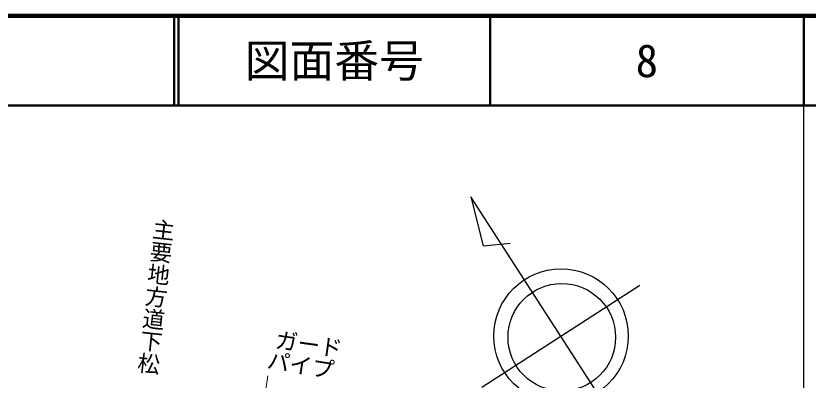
# Model space of a CAD drawing. Units: millimetres at full size, sheet at 1:1000; details may follow other scales. Extents: x 40000 to 680000, y 20000 to 380000.
# Drawn here: x 491080 to 579500, y 339355 to 380000 of the extents above; entities that cross this region are included whole.
import ezdxf
from ezdxf.enums import TextEntityAlignment as Align

# ---------------------------------------------------------------- set-up
doc = ezdxf.new("R2010")
doc.units = ezdxf.units.MM
doc.header["$LTSCALE"] = 1000
doc.layers.add('M-BMK-HTXT', color=7, linetype='Continuous')
doc.layers.add('M-TTL-TXT', color=7, linetype='Continuous')
for name, color, linetype, lineweight in [('M-BMK-SRVR', 3, 'Continuous', 25), ('M-STR-HTXT', 7, 'Continuous', 13), ('M-TTL', 2, 'Continuous', 140), ('M-TTL-BAND', 7, 'Continuous', 25), ('M-TTL-LINE', 7, 'Continuous', 50)]:
    doc.layers.add(name, color=color, linetype=linetype, lineweight=lineweight)
doc.styles.add('@ＭＳ ゴシック', font='')
doc.styles.add('ＭＳ ゴシック', font='')
doc.styles.get('@ＭＳ ゴシック').set_extended_font_data('@MS Gothic')
doc.styles.get('ＭＳ ゴシック').set_extended_font_data('MS Gothic')

msp = doc.modelspace()

# ---------------------------------------------------------------- linework, layer by layer
at = {"layer": 'M-BMK-SRVR'}
for p, q in [((559750, 332066), (541852, 359826)), ((541852, 359826), (543245, 354333)), ((543245, 354333), (546228, 354654)), ((543068, 338563), (560718, 349943))]:
    msp.add_line(p, q, dxfattribs=at)
for centre, radius in [((551928, 344276), 7500), ((552007, 344138), 6000)]:
    msp.add_circle(centre, radius, dxfattribs=at)
at = {"layer": 'M-STR-HTXT'}
msp.add_line((518445, 334747), (519208, 339818), dxfattribs=at)
at = {"layer": 'M-TTL'}
msp.add_line((680000, 380000), (40000, 380000), dxfattribs=at)
at = {"layer": 'M-TTL-BAND'}
msp.add_line((579000, 20000), (579000, 370000), dxfattribs=at)
at = {"layer": 'M-TTL-LINE'}
for p, q in [((508747, 380000), (508747, 370000)), ((509247, 380000), (509247, 370000)), ((543997, 380000), (543997, 370000)), ((579000, 380000), (579000, 370000)), ((40000, 370000), (680000, 370000))]:
    msp.add_line(p, q, dxfattribs=at)

# ---------------------------------------------------------------- texts
at = {"layer": 'M-BMK-HTXT', "style": '@ＭＳ ゴシック'}
msp.add_text('主要地方道下松\u3000\u3000線', height=1833, rotation=263.651, dxfattribs=at).set_placement((506228, 357521), align=Align.BOTTOM_LEFT)
at = {"layer": 'M-STR-HTXT', "style": 'ＭＳ ゴシック'}
for s, rotation, p in [('ガード', 351.915, (519862, 342437)), ('パイプ', 351.124, (518940, 340150))]:
    msp.add_text(s, height=1833, rotation=rotation, dxfattribs=at).set_placement(p, align=Align.BOTTOM_LEFT)
at = {"layer": 'M-TTL-TXT', "style": 'ＭＳ ゴシック'}
for s, p in [('図面番号', (526622, 375000)), ('8', (561497, 375000))]:
    msp.add_text(s, height=3666, dxfattribs=at).set_placement(p, align=Align.MIDDLE_CENTER)

doc.saveas('drawing.dxf')
